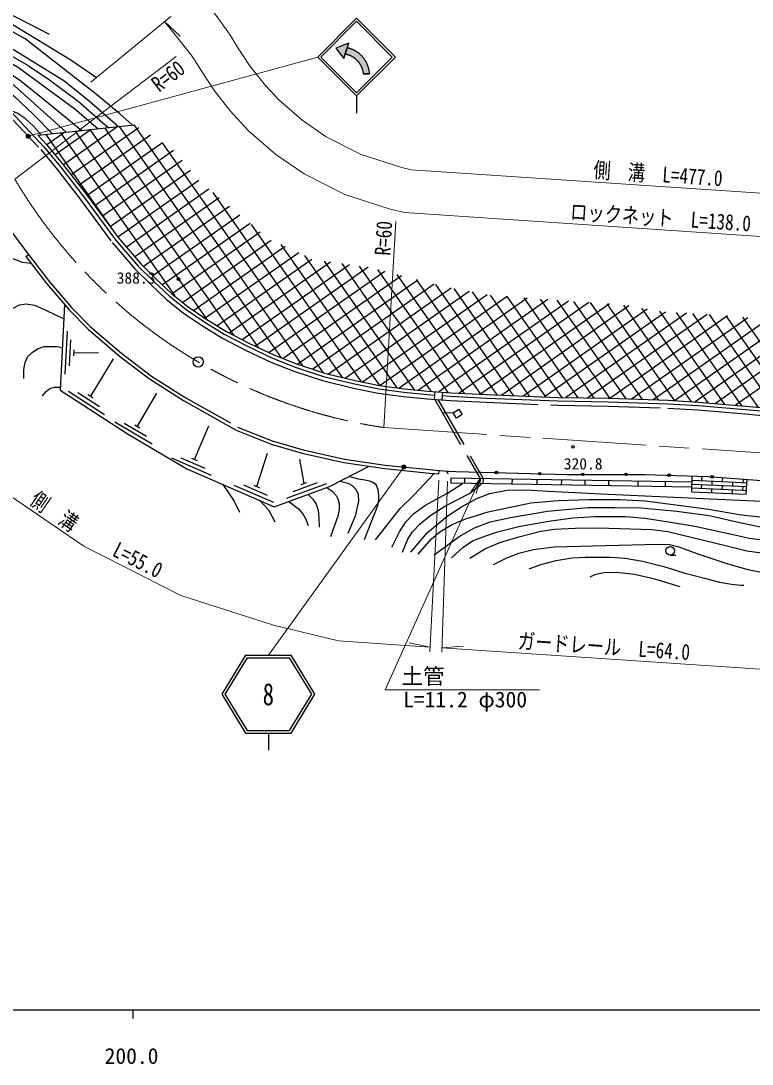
# Model space of a CAD drawing. Units: millimetres at full size, sheet at 1:1000; details may follow other scales. Extents: x 40000 to 680000, y 20000 to 380000.
# Drawn here: x 255015 to 339765, y 198715 to 319526 of the extents above; entities that cross this region are included whole.
import ezdxf
from ezdxf.enums import TextEntityAlignment as Align

# ---------------------------------------------------------------- set-up
doc = ezdxf.new("R2010")
doc.units = ezdxf.units.MM
doc.header["$LTSCALE"] = 1000
doc.linetypes.add('CHAIN', pattern=[18.5, 12, -1.5, 3.5, -1.5])
doc.linetypes.add('DASHED', pattern=[7.5, 6, -1.5])
for name, color, linetype, lineweight in [('M-BGD', 7, 'Continuous', 25), ('M-BMK', 2, 'CHAIN', 13), ('M-BMK-SRVR', 3, 'Continuous', 25), ('M-STR-HTXT', 7, 'Continuous', 13), ('M-STR-STRC', 7, 'Continuous', 25), ('M-TTL-BAND', 7, 'Continuous', 25)]:
    doc.layers.add(name, color=color, linetype=linetype, lineweight=lineweight)
doc.styles.add('ＭＳ ゴシック', font='')
doc.styles.get('ＭＳ ゴシック').set_extended_font_data('MS Gothic')

# ---------------------------------------------------------------- blocks, each defined once
blk = doc.blocks.new('open_arrow')
at = {"color": 0, "linetype": 'Continuous', "lineweight": -2}
blk.add_lwpolyline([(7.5, 1.25), (0, 0), (7.5, -1.25)], dxfattribs=at)

msp = doc.modelspace()

# ---------------------------------------------------------------- hatches: boundary and pattern name
at = {"layer": 'M-BGD'}
for points in [[(309997, 267227, -0.41421), (310151, 267373, -0.41421), (310297, 267220, -1)], [(314996, 267098, -0.41421), (315150, 267244, -0.41421), (315296, 267090, -1)], [(319995, 267013, -1), (320295, 267013, -1)], [(324995, 267013, -1), (325295, 267013, -1)], [(329993, 266924, -1), (330293, 266914, -0.41421), (330138, 266769, -0.41421)], [(334990, 266742, -1), (335289, 266720, -0.41421), (335128, 266581, -0.41421)]]:
    msp.add_hatch(color=256, dxfattribs=at).paths.add_polyline_path(points)
at = {"layer": 'M-STR-HTXT'}
for points in [[(255632, 306198, -0.41421), (255921, 306401, -0.41421), (256124, 306111, -1)], [(299161, 267906, -0.41421), (299451, 268109, -0.41421), (299653, 267819, -1)]]:
    msp.add_hatch(color=256, dxfattribs=at).paths.add_polyline_path(points)
at = {"layer": 'M-STR-STRC'}
for points in [[(292846, 316424), (292846, 316424), (293007, 316931), (291537, 316367), (292449, 315183), (292615, 315702), (292615, 315702)], [(292841, 316412), (293007, 316931), (291537, 316367), (292449, 315183), (292615, 315702), (292615, 315702)], [(294746, 315200), (294710, 315245), (294674, 315290), (294636, 315335), (294598, 315378), (294559, 315421), (294519, 315464), (294479, 315505), (294438, 315546), (294396, 315587), (294353, 315626), (294310, 315665), (294266, 315703), (294221, 315740), (294176, 315776), (294130, 315812), (294084, 315847), (294036, 315881), (293989, 315914), (293941, 315946), (293892, 315977), (293842, 316008), (293792, 316038), (293742, 316067), (293691, 316095), (293640, 316122), (293588, 316148), (293536, 316173), (293483, 316197), (293430, 316221), (293376, 316243), (293322, 316265), (293268, 316286), (293214, 316305), (293159, 316324), (293103, 316342), (293048, 316358), (292992, 316374), (292936, 316389), (292879, 316403), (292841, 316412), (292615, 315702), (292619, 315701), (292663, 315692), (292707, 315682), (292751, 315671), (292795, 315660), (292838, 315647), (292881, 315634), (292924, 315621), (292967, 315606), (293009, 315591), (293052, 315575), (293094, 315558), (293135, 315541), (293176, 315522), (293217, 315503), (293258, 315484), (293298, 315464), (293338, 315443), (293378, 315421), (293417, 315398), (293456, 315375), (293494, 315352), (293532, 315327), (293570, 315302), (293607, 315276), (293643, 315250), (293679, 315223), (293715, 315195), (293750, 315167), (293785, 315138), (293819, 315109), (293853, 315079), (293886, 315048), (293919, 315017), (293951, 314985), (293982, 314953), (294013, 314920), (294043, 314886), (294073, 314853), (294102, 314818), (294131, 314783), (294159, 314748), (294186, 314712), (294213, 314675), (294239, 314639), (294264, 314601), (294289, 314563), (294313, 314525), (294336, 314487), (294359, 314448), (294381, 314408), (294403, 314369), (294423, 314328), (294443, 314288), (294462, 314247), (294481, 314206), (294499, 314165), (294516, 314123), (294532, 314081), (294548, 314038), (294563, 313996), (294577, 313953), (294590, 313910), (294603, 313867), (294615, 313823), (294626, 313779), (294636, 313735), (294646, 313691), (294654, 313647), (294662, 313603), (294670, 313558), (294676, 313513), (294682, 313469), (294687, 313424), (294691, 313379), (295434, 313380), (295430, 313438), (295425, 313496), (295418, 313553), (295411, 313611), (295403, 313669), (295393, 313726), (295383, 313783), (295372, 313840), (295360, 313897), (295346, 313953), (295332, 314010), (295317, 314066), (295301, 314121), (295284, 314177), (295265, 314232), (295246, 314287), (295226, 314341), (295205, 314395), (295183, 314449), (295160, 314503), (295137, 314556), (295112, 314608), (295086, 314660), (295060, 314712), (295032, 314763), (295004, 314814), (294975, 314864), (294945, 314914), (294914, 314963), (294882, 315011), (294849, 315059), (294816, 315107), (294781, 315154)]]:
    msp.add_hatch(color=256, dxfattribs=at).paths.add_polyline_path(points)

# ---------------------------------------------------------------- linework, layer by layer
at = {"layer": 'M-BGD'}
for p, q in [((256999, 306276), (268132, 307498)), ((263156, 306952), (258980, 304028)), ((266257, 307292), (259940, 302869)), ((268673, 307153), (260863, 301684)), ((263014, 306936), (279704, 283101)), ((264715, 307123), (282518, 281697)), ((266415, 307309), (285171, 280523)), ((268116, 307496), (287665, 279577)), ((257913, 306376), (265959, 294886)), ((260055, 306611), (258020, 305187)), ((259613, 306563), (272843, 287669)), ((261314, 306749), (276579, 284949)), ((270043, 306280), (261785, 300498)), ((271412, 305408), (262703, 299310)), ((272724, 304496), (263592, 298101)), ((271406, 305412), (290056, 278777)), ((273691, 303342), (264482, 296893)), ((274658, 302188), (265371, 295684)), ((275625, 301034), (266260, 294476)), ((276811, 300032), (267244, 293334)), ((277279, 299640), (292269, 278232)), ((278001, 299035), (268231, 292194)), ((279192, 298037), (269246, 291073)), ((280382, 297040), (270326, 289998)), ((281573, 296042), (271433, 288942)), ((282763, 295044), (272557, 287898)), ((281710, 295927), (294447, 277737)), ((284017, 294092), (273776, 286920)), ((285156, 293620), (296574, 277315)), ((255599, 292239), (255916, 292483)), ((285661, 293411), (275048, 285980)), ((287225, 292675), (276376, 285079)), ((288743, 291907), (277758, 284215)), ((290907, 291591), (279175, 283376)), ((293091, 291289), (280674, 282595)), ((287882, 292342), (298597, 277040)), ((290168, 291693), (300585, 276817)), ((292195, 291413), (302543, 276635)), ((295275, 290987), (282211, 281839)), ((297205, 290507), (283785, 281111)), ((299111, 290011), (285420, 280424)), ((294223, 291133), (304484, 276479)), ((296333, 290734), (306386, 276376)), ((298572, 290151), (308281, 276286)), ((301017, 289515), (287096, 279767)), ((302924, 289018), (288866, 279175)), ((300812, 289568), (310169, 276205)), ((303051, 288985), (312054, 276128)), ((304901, 288571), (290679, 278613)), ((306975, 288193), (292627, 278146)), ((309050, 287814), (294611, 277704)), ((311357, 287599), (296654, 277303)), ((305212, 288515), (313939, 276051)), ((307311, 288132), (315823, 275975)), ((309405, 287757), (317701, 275909)), ((311346, 287599), (319554, 275878)), ((313704, 287411), (298844, 277006)), ((316085, 287247), (301116, 276766)), ((318466, 287083), (303441, 276563)), ((320847, 286919), (305828, 276403)), ((323228, 286755), (308277, 276287)), ((325491, 286508), (310743, 276181)), ((313287, 287442), (321407, 275846)), ((315213, 287307), (323262, 275812)), ((317137, 287174), (325136, 275750)), ((319061, 287042), (327011, 275688)), ((320985, 286910), (328886, 275626)), ((322909, 286777), (330776, 275542)), ((324851, 286619), (332689, 275424)), ((327588, 286146), (313214, 276081)), ((329721, 285808), (315686, 275980)), ((332142, 285672), (318187, 275901)), ((334562, 285536), (320741, 275858)), ((336924, 285358), (323290, 275812)), ((339248, 285154), (325787, 275729)), ((326934, 286259), (334622, 275279)), ((329018, 285898), (336570, 275112)), ((330961, 285738), (338518, 274945)), ((332867, 285631), (340471, 274772)), ((334773, 285524), (342428, 274592)), ((336707, 285377), (344385, 274413)), ((338658, 285206), (346342, 274233)), ((341571, 284950), (328284, 275646)), ((343895, 284746), (330753, 275544)), ((346219, 284542), (333157, 275396)), ((348624, 284395), (335499, 275204)), ((351107, 284302), (337829, 275005)), ((260377, 283610), (260119, 278617)), ((260775, 282588), (260620, 279592)), ((261165, 281417), (261129, 280718)), ((261147, 281067), (264030, 281109)), ((263113, 276061), (265738, 280389)), ((260525, 276664), (264723, 273947)), ((261609, 276498), (264128, 274868)), ((262819, 276251), (263407, 275871)), ((268516, 272586), (270761, 276400)), ((302980, 276600), (302924, 275701)), ((303876, 276528), (303820, 275629)), ((265905, 273078), (270215, 270542)), ((305113, 274145), (303906, 274098)), ((266995, 272958), (269581, 271437)), ((268215, 272763), (268818, 272408)), ((275121, 268741), (276798, 272644)), ((282354, 265605), (283612, 269468)), ((272470, 268909), (277057, 266920)), ((273566, 268924), (276319, 267731)), ((274800, 268880), (275443, 268601)), ((287833, 265963), (287356, 268767)), ((303470, 267076), (303502, 267475)), ((303502, 267475), (304562, 267392)), ((280799, 265789), (283551, 264595)), ((285791, 264263), (290490, 265971)), ((286577, 265028), (289396, 266053)), ((287504, 265844), (288162, 266083)), ((304885, 266599), (332802, 266128)), ((306448, 266572), (306438, 265960)), ((308229, 266542), (308219, 265930)), ((308578, 266536), (308568, 265924)), ((311943, 266480), (311933, 265867)), ((314808, 266431), (314798, 265819)), ((317654, 266383), (317644, 265771)), ((320366, 266338), (320356, 265725)), ((323128, 266291), (323118, 265679)), ((326533, 266234), (326523, 265621)), ((329702, 266180), (329691, 265568)), ((332764, 264994), (332825, 266829)), ((333881, 265845), (333859, 265395)), ((333927, 266792), (333903, 266294)), ((335102, 266240), (335080, 265791)), ((336323, 266640), (336301, 266186)), ((337499, 266132), (337477, 265683)), ((338717, 266457), (338698, 266071)), ((279702, 265774), (284290, 263785)), ((282033, 265744), (282675, 265466)), ((335058, 265341), (335036, 264892)), ((336279, 265737), (336257, 265287)), ((337455, 265233), (337433, 264784)), ((338676, 265632), (338654, 265179)), ((330251, 257658), (330917, 257658))]:
    msp.add_line(p, q, dxfattribs=at)
at = {"layer": 'M-BGD', "linetype": 'DASHED'}
for p, q in [((302992, 275696), (308229, 266542)), ((303354, 275667), (308578, 266536))]:
    msp.add_line(p, q, dxfattribs=at)
at = {"layer": 'M-BGD'}
for points in [[(258333, 317935), (253453, 320475), (250530, 321835), (247355, 323031), (239549, 325817), (236969, 326789), (235072, 327662), (232673, 328957), (228960, 331090), (227138, 332401)], [(218876, 331346), (220262, 330547), (221538, 329636), (223562, 328614), (226341, 327477), (229571, 326438), (234928, 324962), (238222, 324017), (239891, 323394), (242512, 322100), (248897, 318342), (255854, 314347), (258322, 312699), (261670, 310212), (265125, 307168)], [(220158, 331971), (223885, 329831), (226354, 328578), (228686, 327550), (233345, 326275), (238976, 324167), (242081, 322914), (244673, 321677), (246911, 320514), (249356, 319082), (253366, 316715), (259995, 312605), (262944, 310277), (266317, 307299)], [(267910, 307473), (266476, 308742), (263783, 311006), (255528, 317457), (252751, 318973), (248223, 320922), (242010, 323473), (236714, 325493), (226526, 329235), (223570, 330833), (221610, 332145)], [(224001, 332204), (225981, 331126), (231626, 328677), (239564, 325144), (248850, 321720), (251141, 320659), (253821, 319245), (260803, 315030), (263798, 312960)], [(263952, 307039), (261272, 309284), (254740, 314104), (247429, 318373), (243091, 320550), (241016, 321601), (238320, 322428)], [(240576, 320660), (242373, 320120), (243566, 319601), (244953, 318901), (247514, 317408), (250712, 315494), (255009, 312598), (257796, 310346), (262073, 306833)], [(260273, 306635), (253904, 312342), (250620, 314697), (247982, 316422), (243277, 318845), (242480, 319118)], [(242107, 318443), (243247, 318078), (244667, 317444), (246305, 316560), (249235, 314806), (251235, 313390), (254293, 310781), (256533, 308661), (258684, 306461)], [(253312, 309614), (257696, 304951), (259663, 302576), (262294, 299190), (265976, 294188), (268624, 291129), (270377, 289383), (272230, 287647), (274163, 286097), (276223, 284699), (278563, 283244), (281263, 281837), (284193, 280482), (286823, 279436), (290092, 278343), (293684, 277481), (296518, 276918), (299380, 276530), (302157, 276265), (302955, 276200)], [(257378, 306317), (256454, 307375), (255529, 308228), (254578, 308844), (253703, 309198)], [(256999, 306276), (257996, 305215), (259975, 302827), (262614, 299431), (266288, 294437), (268917, 291402), (270654, 289671), (272493, 287950), (274401, 286419), (276441, 285034), (278762, 283592), (281439, 282196), (284351, 280849), (286960, 279812), (290203, 278728), (293769, 277872), (296584, 277313), (299426, 276927), (302193, 276663), (304851, 276449), (308987, 276253), (317244, 275917), (323120, 275817), (330022, 275589), (333545, 275372), (339474, 274863), (347460, 274130)], [(248573, 300570), (248677, 299296), (249146, 297950), (249914, 296434), (250932, 294879), (251916, 293645), (252850, 292762), (253979, 292043), (255150, 291579), (256208, 291448)], [(253759, 295283), (255916, 292483)], [(255599, 292239), (258038, 289073), (260608, 286048), (262825, 283812), (266440, 280715), (269912, 278058), (273859, 275554), (279952, 272133), (284023, 270498), (287635, 269457), (292433, 268380), (297185, 267684), (302360, 267163), (303470, 267076)], [(251926, 280052), (253066, 284543), (253514, 285631), (254128, 286274), (254864, 286652), (255630, 286765), (256591, 286612), (257900, 286019), (259999, 285019)], [(260084, 286664), (259572, 276745), (267443, 271651), (274243, 267650), (284359, 263264), (290793, 265603), (295365, 267951)], [(255362, 278105), (255372, 279160), (255516, 279950), (255824, 280647), (256347, 281179), (257003, 281569), (257731, 281805), (259207, 281805), (259828, 281704)], [(257517, 276087), (257994, 276661), (258381, 276938), (258885, 277125), (259591, 277125)], [(303851, 276128), (304826, 276050), (308969, 275853), (317232, 275517), (323110, 275417), (330003, 275189), (333516, 274973), (339439, 274465), (347423, 273732), (358896, 272689), (363495, 272332), (374135, 271873), (382264, 271697), (391788, 271589)], [(296105, 259416), (298955, 263047), (300639, 264667), (302915, 267120)], [(304562, 267392), (305408, 267326), (309879, 267230), (318290, 267013), (327347, 267013), (334672, 266767), (345535, 265936), (363539, 264662), (370051, 264247)], [(278406, 265845), (279744, 263898), (280362, 262646)], [(291971, 266207), (292913, 266000), (293425, 265719), (293849, 265308), (294122, 264729), (294153, 263903), (293754, 262152), (292903, 260180)], [(294825, 259479), (296369, 263386), (296497, 264027), (296487, 264587), (296425, 265206), (296225, 265747), (295888, 266029), (295462, 266225), (294891, 266352), (294128, 266472), (293016, 266745)], [(298012, 258574), (298897, 260343), (299616, 261504), (300567, 262488), (301851, 263417), (304455, 264815), (306204, 265964)], [(299257, 257990), (299845, 259495), (300371, 260300), (301288, 261287), (302423, 262197), (304134, 263313), (306994, 264813), (308416, 265927)], [(332781, 265516), (304875, 265987), (304885, 266599)], [(332764, 264994), (339066, 264710), (339197, 266421)], [(332794, 265894), (338235, 265648), (339135, 265616)], [(332825, 266343), (337820, 266118), (339168, 266046)], [(288294, 264694), (288854, 264142), (289252, 263571), (289459, 262854), (289558, 261986), (289580, 260883)], [(290478, 265488), (291102, 265046), (291569, 264579), (291762, 264159), (291889, 263626), (291889, 263059), (291802, 262292), (290891, 259778)], [(300201, 257994), (302133, 260265), (304405, 262151), (306081, 263259), (307923, 264247), (309376, 264797), (311332, 265166), (313578, 265226), (316164, 265065), (322256, 264764), (344246, 263764), (350884, 263930), (351546, 264072), (351821, 264356), (352032, 264709), (352032, 265199), (352051, 265475)], [(332779, 265444), (338651, 265179), (339100, 265149)], [(282714, 263977), (283701, 262897), (284454, 261510)], [(286071, 263886), (287201, 263038), (287709, 262444), (288038, 261820), (288320, 261085)], [(301076, 257782), (302591, 259563), (303585, 260363), (305015, 261187), (306469, 261829), (309160, 262665), (314123, 263697), (317300, 263978), (320840, 264112), (324445, 264112), (327378, 263955), (334489, 263035), (338526, 262342), (342422, 261918)], [(302900, 257689), (305814, 259819), (307587, 260834), (309390, 261502), (311760, 262006), (316039, 262739), (320780, 263168), (323867, 263191), (326902, 263132), (331050, 262764), (334767, 262245), (338507, 261415), (341840, 260713)], [(304916, 257338), (306248, 258546), (307346, 259301), (308884, 259877), (310271, 260357), (312893, 261016), (316216, 261593), (318977, 261983), (321535, 262138), (325047, 262120), (327345, 261921), (329613, 261582), (333106, 260999), (337371, 260094), (339440, 259629), (341233, 259376)], [(307043, 257322), (308881, 258431), (310655, 259140), (312738, 259777), (315276, 260422), (316836, 260653), (319247, 260789), (321872, 260816), (324431, 260747), (328127, 260614), (329999, 260389), (336836, 258724), (339148, 258168), (340858, 257913)], [(309804, 256587), (311346, 257334), (312742, 257867), (314430, 258293), (316786, 258604), (325821, 258862), (328834, 258944), (330185, 258875), (331277, 258612), (333346, 257842), (336961, 256665), (339278, 255992), (341587, 255537), (344168, 255277), (349095, 254993), (355194, 254478), (358380, 254164), (359845, 253795), (360932, 253287)], [(313940, 256078), (315263, 256577), (317046, 257050), (318907, 257335), (320427, 257440), (323293, 257440), (325061, 257317), (327064, 256961), (329519, 256344), (331853, 255618), (334262, 254997), (335988, 254542), (337376, 254280), (338448, 254190), (338784, 254190)], [(331418, 253981), (328486, 254889), (326112, 255421), (324060, 255657), (322587, 255620), (321490, 255374), (320944, 255112)]]:
    msp.add_lwpolyline(points, dxfattribs=at)
at = {"layer": 'M-BGD', "linetype": 'DASHED'}
for points in [[(252956, 309263), (257321, 304619), (259273, 302263), (261896, 298888), (265585, 293875), (268258, 290787), (270029, 289024), (271903, 287269), (273866, 285694), (275951, 284279), (278316, 282809), (281042, 281388), (283995, 280022), (286651, 278967), (289955, 277862), (293577, 276992), (296435, 276425), (299322, 276033), (302114, 275767), (304794, 275551), (308947, 275354), (317218, 275017), (323098, 274917), (329979, 274690), (333479, 274474), (339394, 273967), (347377, 273234)], [(255916, 292483), (258349, 289324), (260902, 286318), (263098, 284105), (266692, 281026), (270141, 278386), (274064, 275897), (280125, 272495), (284153, 270877), (287734, 269845), (292506, 268774), (297234, 268081), (302396, 267562), (303502, 267475)]]:
    msp.add_lwpolyline(points, dxfattribs=at)
at = {"layer": 'M-BGD'}
msp.add_lwpolyline([(305113, 274145), (305777, 274564), (306162, 273953), (305498, 273535)], close=True, dxfattribs=at)
for centre, radius in [((273291, 289623), 150), ((319006, 270191), 150), ((310147, 267224), 150), ((315146, 267094), 150), ((320145, 267013), 150), ((325145, 267013), 150), ((330143, 266919), 150), ((335139, 266731), 150), ((330251, 258158), 500)]:
    msp.add_circle(centre, radius, dxfattribs=at)
msp.add_arc((304550, 267242), 150, 90, 270, dxfattribs=at)
at = {"layer": 'M-BMK'}
msp.add_line((297063, 272433), (378112, 267000), dxfattribs=at)
msp.add_arc((305940, 331773), 60000, 210.6467, 261.49203, dxfattribs=at)
at = {"layer": 'M-BMK-SRVR'}
msp.add_circle((275571, 280026), 600, dxfattribs=at)
at = {"layer": 'M-STR-HTXT'}
for p, q in [((263118, 312410), (272392, 320037)), ((271671, 319444), (273461, 317764)), ((254320, 301188), (273028, 315386)), ((255878, 306155), (289414, 315334)), ((298455, 296300), (297063, 272433)), ((299407, 267863), (283699, 246056)), ((302403, 246475), (303444, 266330)), ((304464, 266236), (303800, 246408)), ((302431, 247017), (300029, 247520)), ((303817, 246924), (306265, 247102)), ((368269, 242604), (303817, 246924))]:
    msp.add_line(p, q, dxfattribs=at)
for points in [[(277029, 321010), (278835, 318497), (279415, 317627), (280130, 316480), (281526, 314338), (283357, 312055), (284922, 310366), (287612, 308022), (290402, 306110), (294473, 304051), (299174, 302545), (300236, 302288), (380119, 296933), (380809, 296888), (382054, 296804), (383525, 296698), (385331, 296561), (386892, 296435), (388667, 296284), (390580, 296112), (392806, 295898), (395711, 295599), (398607, 295278), (401931, 294881)], [(271671, 319444), (274724, 315649), (275213, 314916), (275914, 313793), (277451, 311433), (279236, 309140), (281439, 306769), (284546, 304062), (287849, 301798), (292570, 299410), (297820, 297729), (299473, 297327), (379789, 291944), (380477, 291899), (381707, 291816), (383158, 291712), (384941, 291576), (385330, 291545)], [(302431, 247017), (291843, 247727), (284278, 249564), (273544, 253001), (262319, 258680), (253887, 264459), (246604, 270804), (241121, 276705), (239220, 279147)], [(308229, 266542), (297230, 242070), (315130, 242070)]]:
    msp.add_lwpolyline(points, dxfattribs=at)
for centre in [(255878, 306155), (299407, 267863)]:
    msp.add_circle(centre, 250, dxfattribs=at)
at = {"layer": 'M-STR-STRC'}
for p, q in [((289414, 315334), (293914, 319834)), ((289768, 315334), (293914, 319480)), ((298414, 315333), (293914, 319834)), ((298061, 315333), (293914, 319480)), ((293007, 316931), (291537, 316367)), ((292449, 315183), (293007, 316931)), ((289414, 315334), (293914, 310833)), ((289768, 315334), (293914, 311186)), ((291537, 316367), (292449, 315183)), ((293914, 311186), (298061, 315333)), ((293914, 310833), (298414, 315333)), ((295434, 313380), (294691, 313379)), ((293914, 310833), (293914, 308834)), ((281063, 246056), (278299, 241556)), ((281231, 245756), (278651, 241556)), ((281063, 246056), (286335, 246056)), ((281231, 245756), (286167, 245756)), ((288747, 241556), (286167, 245756)), ((289099, 241556), (286335, 246056)), ((278299, 241556), (281063, 237056)), ((278651, 241556), (281231, 237356)), ((286167, 237356), (288747, 241556)), ((286335, 237056), (289099, 241556)), ((281063, 237056), (286335, 237056)), ((281231, 237356), (286167, 237356)), ((283699, 237056), (283699, 235056))]:
    msp.add_line(p, q, dxfattribs=at)
for points in [[(293007, 316931), (291537, 316367), (292449, 315183)], [(292841, 316412), (293007, 316931), (291537, 316367), (292449, 315183), (292615, 315702)], [(293007, 316931), (291537, 316367), (292449, 315183)], [(292841, 316412), (292615, 315702), (292615, 315702), (292619, 315701), (292663, 315692), (292707, 315682), (292751, 315671), (292795, 315660), (292838, 315647), (292881, 315634), (292924, 315621), (292967, 315606), (293009, 315591), (293052, 315575), (293094, 315558), (293135, 315541), (293176, 315522), (293217, 315503), (293258, 315484), (293298, 315464), (293338, 315443), (293378, 315421), (293417, 315398), (293456, 315375), (293494, 315352), (293532, 315327), (293570, 315302), (293607, 315276), (293643, 315250), (293679, 315223), (293715, 315195), (293750, 315167), (293785, 315138), (293819, 315109), (293853, 315079), (293886, 315048), (293919, 315017), (293951, 314985), (293982, 314953), (294013, 314920), (294043, 314886), (294073, 314853), (294102, 314818), (294131, 314783), (294159, 314748), (294186, 314712), (294213, 314675), (294239, 314639), (294264, 314601), (294289, 314563), (294313, 314525), (294336, 314487), (294359, 314448), (294381, 314408), (294403, 314369), (294423, 314328), (294443, 314288), (294462, 314247), (294481, 314206), (294499, 314165), (294516, 314123), (294532, 314081), (294548, 314038), (294563, 313996), (294577, 313953), (294590, 313910), (294603, 313867), (294615, 313823), (294626, 313779), (294636, 313735), (294646, 313691), (294654, 313647), (294662, 313603), (294670, 313558), (294676, 313513), (294682, 313469), (294687, 313424), (294691, 313379), (294691, 313379), (295434, 313380), (295434, 313380), (295430, 313438), (295425, 313496), (295418, 313553), (295411, 313611), (295403, 313669), (295393, 313726), (295383, 313783), (295372, 313840), (295360, 313897), (295346, 313953), (295332, 314010), (295317, 314066), (295301, 314121), (295284, 314177), (295265, 314232), (295246, 314287), (295226, 314341), (295205, 314395), (295183, 314449), (295160, 314503), (295137, 314556), (295112, 314608), (295086, 314660), (295060, 314712), (295032, 314763), (295004, 314814), (294975, 314864), (294945, 314914), (294914, 314963), (294882, 315011), (294849, 315059), (294816, 315107), (294781, 315154), (294746, 315200), (294710, 315245), (294674, 315290), (294636, 315335), (294598, 315378), (294559, 315421), (294519, 315464), (294479, 315505), (294438, 315546), (294396, 315587), (294353, 315626), (294310, 315665), (294266, 315703), (294221, 315740), (294176, 315776), (294130, 315812), (294084, 315847), (294036, 315881), (293989, 315914), (293941, 315946), (293892, 315977), (293842, 316008), (293792, 316038), (293742, 316067), (293691, 316095), (293640, 316122), (293588, 316148), (293536, 316173), (293483, 316197), (293430, 316221), (293376, 316243), (293322, 316265), (293268, 316286), (293214, 316305), (293159, 316324), (293103, 316342), (293048, 316358), (292992, 316374), (292936, 316389), (292879, 316403)]]:
    msp.add_lwpolyline(points, close=True, dxfattribs=at)
at = {"layer": 'M-TTL-BAND'}
for p, q in [((40000, 205000), (579000, 205000)), ((268000, 205000), (268000, 204000))]:
    msp.add_line(p, q, dxfattribs=at)

# ---------------------------------------------------------------- block references
at = {"layer": 'M-STR-HTXT', "xscale": 240, "yscale": 240, "rotation": 245.8}
msp.add_blockref('open_arrow', (308229, 266542), dxfattribs=at)

# ---------------------------------------------------------------- texts
at = {"layer": 'M-BGD', "style": 'ＭＳ ゴシック'}
for s, p in [('388.3', (266125, 289755)), ('320.8', (317935, 268235))]:
    msp.add_text(s, height=1320, dxfattribs=at).set_placement(p, align=Align.MIDDLE_LEFT)
at = {"layer": 'M-STR-HTXT', "style": 'ＭＳ ゴシック', "width": 0.8}
msp.add_text('R=60', height=1833, rotation=37.196, dxfattribs=at).set_placement((273115, 315075), align=Align.TOP_RIGHT)
for s, rotation, p in [('側\u3000溝\u3000L=477.0', 356.165, (328760, 300324)), ('ロックネット\u3000L=138.0', 356.165, (329055, 295293)), ('側\u3000溝', 325.574, (258073, 261527)), ('L=55.0', 333.167, (267908, 255794)), ('ガードレール\u3000L=64.0', 356.165, (322493, 245621))]:
    msp.add_text(s, height=1833, rotation=rotation, dxfattribs=at).set_placement(p, align=Align.BOTTOM_CENTER)
msp.add_text('R=60', height=1833, rotation=86.661, dxfattribs=at).set_placement((298610, 296261), align=Align.BOTTOM_RIGHT)
at = {"layer": 'M-STR-HTXT', "style": 'ＭＳ ゴシック'}
for s, p in [('土管\u3000\u3000\u3000\u3000', (299130, 242170)), ('L=11.2 φ300', (299317, 239475))]:
    msp.add_text(s, height=1833, dxfattribs=at).set_placement(p, align=Align.BOTTOM_LEFT)
at = {"layer": 'M-STR-STRC', "style": 'ＭＳ ゴシック', "width": 0.75}
msp.add_text('8', height=2566, dxfattribs=at).set_placement((283699, 241556), align=Align.MIDDLE_CENTER)
at = {"layer": 'M-TTL-BAND', "style": 'ＭＳ ゴシック'}
msp.add_text('200.0', height=1833, dxfattribs=at).set_placement((267844, 198195), align=Align.BOTTOM_CENTER)

doc.saveas('drawing.dxf')
